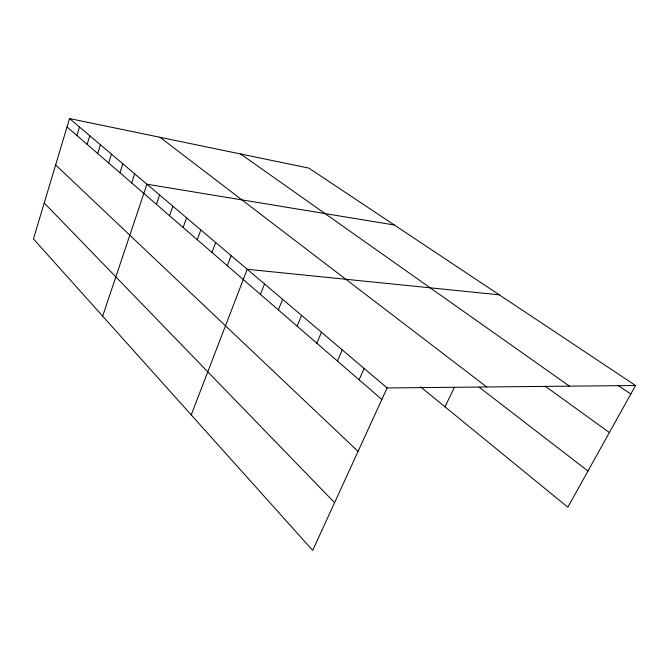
<?xml version="1.0" encoding="UTF-8"?>
<svg xmlns="http://www.w3.org/2000/svg" width="669" height="669" viewBox="0 0 669 669"><rect width="100%" height="100%" fill="white"/><g stroke="black" fill="none" stroke-linecap="round" stroke-linejoin="round"><path stroke-width="1" d="M635.55 385.511L308.835 168.095L69.534 118.58L33.45 238.917L312.691 550.42L387.134 387.953L635.55 385.511L567.83 507.219L420.45 386.774M76.91 135.514L79.494 127.026M87.129 144.353L89.788 135.757M97.691 153.502L100.434 144.788M108.629 162.968L111.447 154.129M119.952 172.769L122.853 163.805M131.676 182.921L134.67 173.831M102.666 316.128L146.929 184.226L394.367 225.01M156.446 204.363L159.64 195.005M169.541 215.702L172.845 206.203M183.139 227.477L186.559 217.835M197.28 239.711L200.817 229.927M211.989 252.447L215.652 242.513M227.309 265.71L231.106 255.617M191.217 414.914L247.212 269.281L499.283 294.828M260.433 294.385L264.531 283.965M278.371 309.923L282.636 299.327M297.145 326.171L301.594 315.4M316.813 343.197L321.446 332.242M337.435 361.051L342.269 349.904M359.086 379.791L364.137 368.452M444.985 406.819L454.443 387.309M617.93 385.319L630.817 394.016M240.614 153.979L569.478 386.164M545.235 386.23L609.384 432.542M160.05 137.312L486.756 386.975M479.129 387.175L587.976 471.009M69.534 118.58L387.134 387.953M67.025 126.951L381.84 399.493M55.636 164.925L358.066 451.391M44.229 202.983L334.567 502.662"/></g></svg>
